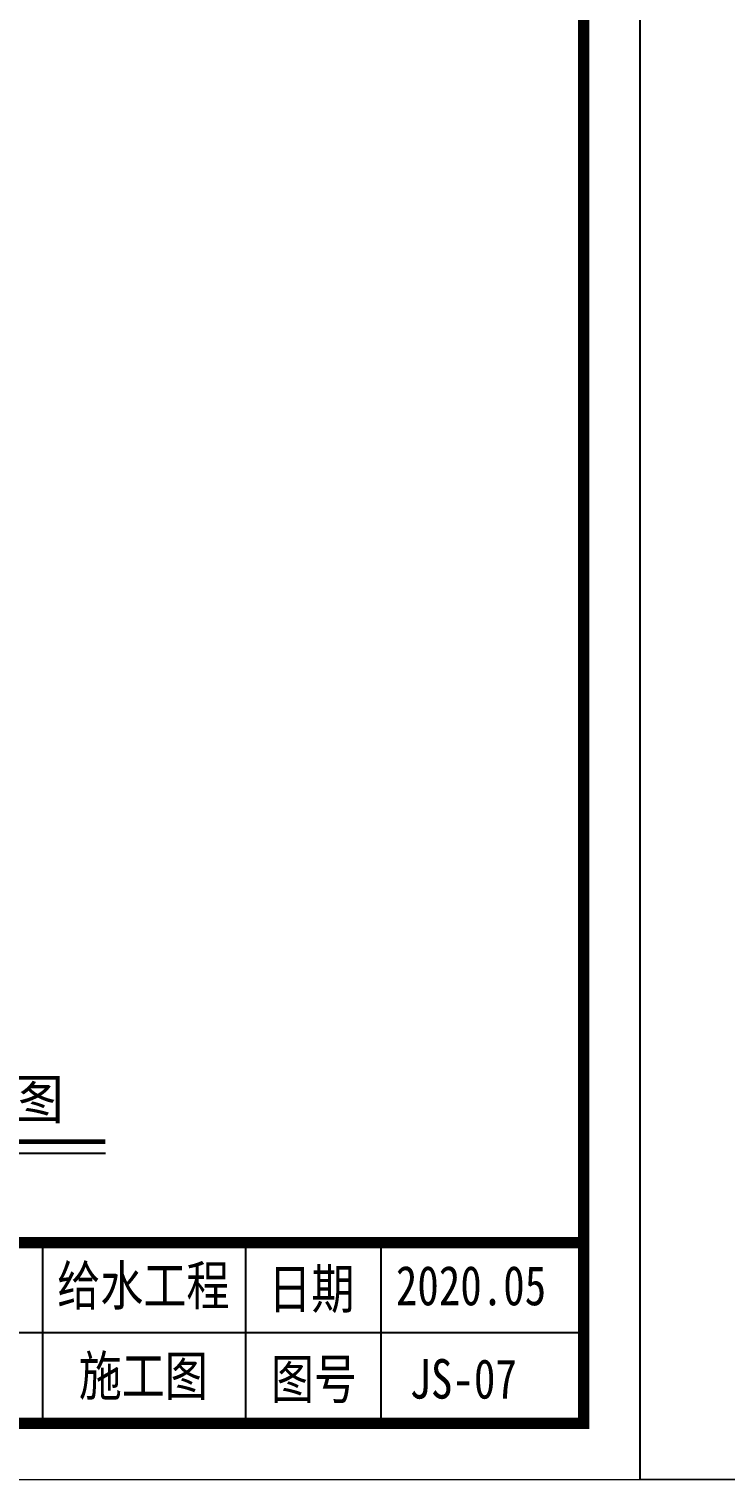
# Model space of a CAD drawing. Header units: millimetres. Extents: x 5592 to 9444, y 2362 to 3548.
# Drawn here: x 8954.2 to 9016, y 2721.6 to 2850.2 of the extents above; entities that cross this region are included whole.
import ezdxf
from ezdxf.enums import TextEntityAlignment as Align

# ---------------------------------------------------------------- set-up
doc = ezdxf.new("R2010")
doc.units = ezdxf.units.MM
doc.header["$LTSCALE"] = 250
doc.layers.get('0').update_dxf_attribs({"linetype": 'CONTINUOUS'})
for name, color, linetype in [('TK', 7, 'CONTINUOUS'), ('图框', 7, 'CONTINUOUS'), ('图框线', 4, 'CONTINUOUS')]:
    doc.layers.add(name, color=color, linetype=linetype)
doc.layers.add('TWT_TITLE', color=7, linetype='CONTINUOUS', lineweight=13)
doc.styles.add('FS', font='SIMFANG.TTF', dxfattribs={"width": 0.8})
doc.styles.add('宋体', font='SimSun.ttf')

# ---------------------------------------------------------------- blocks, each defined once
blk = doc.blocks.new('A$C00DF43F2')
at = {"color": 7}
blk.add_lwpolyline([(342.5, 16.5), (342.5, 0.5)], dxfattribs=at)
at = {"layer": 'TK', "color": 7}
blk.add_line((390.5, 8.5), (89.84, 8.5), dxfattribs=at)
at = {"layer": 'TK', "color": 7, "const_width": 1}
blk.add_lwpolyline([(390.5, 0.5), (390.5, 16.5), (0.5, 16.5), (0.5, 0.5)], close=True, dxfattribs=at)
at = {"layer": 'TK', "color": 7}
for points in [[(360.5, 16.5), (360.5, 0.5)], [(372.5, 16.5), (372.5, 0.5)]]:
    blk.add_lwpolyline(points, dxfattribs=at)
at = {"color": 7, "style": 'FS', "width": 0.8}
for s, p in [('给水工程', (351.43, 12.7)), ('2020.05', (380.5, 12.7)), ('施工图', (351.43, 4.7))]:
    blk.add_text(s, height=3.5, dxfattribs=at).set_placement(p, align=Align.MIDDLE_CENTER)
for s, p in [('日期', (362.52, 10.66)), ('图号', (362.75, 2.66))]:
    blk.add_text(s, height=3.5, dxfattribs=at).set_placement(p)

msp = doc.modelspace()

# ---------------------------------------------------------------- linework, layer by layer
at = {"color": 0}
msp.add_line((8892.181, 2750.567), (8960.992, 2750.567), dxfattribs=at)
at = {"color": 1, "const_width": 0.4}
msp.add_lwpolyline([(8892.181, 2751.567), (8960.992, 2751.567)], dxfattribs=at)
at = {"layer": 'TWT_TITLE', "color": 4}
msp.add_lwpolyline([(8588.42, 2721.623), (9008.42, 2721.623), (9008.42, 3018.623), (8588.42, 3018.623)], close=True, dxfattribs=at)
at = {"layer": 'TWT_TITLE', "color": 4, "const_width": 1}
msp.add_lwpolyline([(8613.42, 2726.623), (9003.42, 2726.623), (9003.42, 3013.623), (8613.42, 3013.623)], close=True, dxfattribs=at)
at = {"layer": '图框线', "linetype": 'Continuous'}
msp.add_lwpolyline([(9428.441, 3018.592), (9428.42, 2721.592), (9008.42, 2721.623), (9008.441, 3018.623)], close=True, dxfattribs=at)

# ---------------------------------------------------------------- block references
at = {"color": 0}
msp.add_blockref('A$C00DF43F2', (8612.92, 2726.123), dxfattribs=at)

# ---------------------------------------------------------------- texts
at = {"style": '宋体'}
msp.add_text('DN65改DN100消火栓安装大样图', height=3.5, dxfattribs=at).set_placement((8892.936, 2753.592))
at = {"layer": '图框', "color": 7, "style": 'FS', "width": 0.8}
msp.add_text('JS-07', height=3.5, dxfattribs=at).set_placement((8987.963, 2728.804))

doc.saveas('drawing.dxf')
